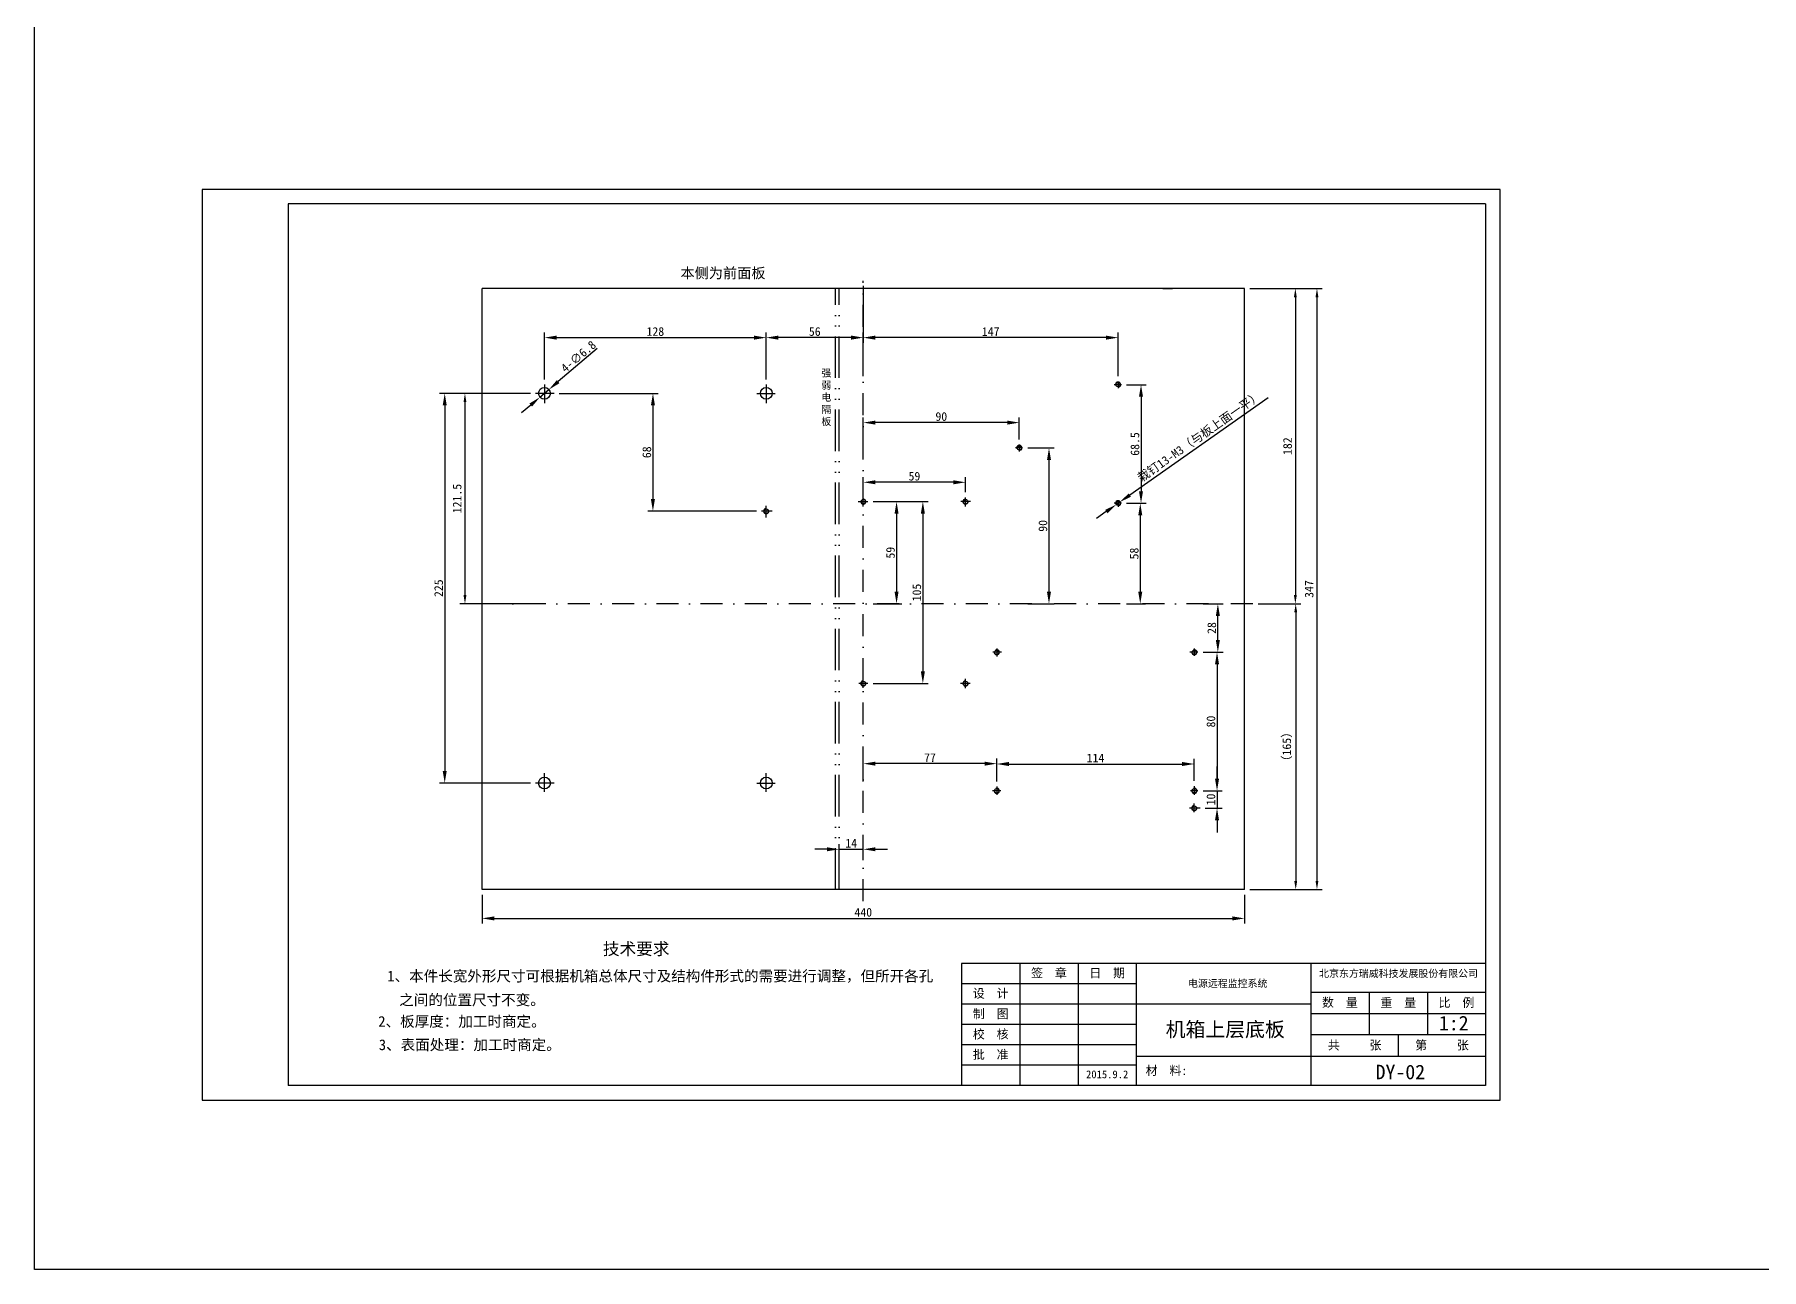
# Model space of a CAD drawing. Header units: millimetres. Extents: x 4100 to 7818, y 1137 to 2652.
# Drawn here: x 5395 to 6391, y 1139 to 1852 of the extents above; entities that cross this region are included whole.
import ezdxf

# ---------------------------------------------------------------- set-up
doc = ezdxf.new("R2010")
doc.units = ezdxf.units.MM
doc.linetypes.add('ACAD_ISO12W100', pattern=[21, 12, -3, 0, -3, 0, -3])
doc.linetypes.add('DASHDOTX2', pattern=[50.8, 25.4, -12.7, 0, -12.7])
doc.layers.get('0').update_dxf_attribs({"lineweight": 50})
doc.layers.get('Defpoints').update_dxf_attribs({"lineweight": 25})
doc.layers.add('1轮廓实线层', color=7, linetype='Continuous')
doc.layers.add('点划线', color=1, linetype='DASHDOTX2', lineweight=30)
doc.layers.add('细实线', color=1, linetype='Continuous', lineweight=30)
doc.styles.get("Standard").update_dxf_attribs({"font": 'SimSun.ttf', "height": 5})
doc.dimstyles.new('ISO-25', dxfattribs={"dimtxt": 8, "dimasz": 20, "dimexe": 5, "dimexo": 0.625, "dimgap": 20, "dimtad": 1, "dimdsep": 46, "dimtxsty": 'Standard', "dimcen": 2.5, "dimclrd": 4, "dimclre": 4, "dimclrt": 4, "dimadec": 0, "dimazin": 0, "dimtfac": 1, "dimtmove": 0, "dimatfit": 3, "dimfxl": 0, "dimarcsym": 0})

# ---------------------------------------------------------------- blocks, each defined once
blk = doc.blocks.new('*D29')
at = {"layer": '1轮廓实线层', "color": 1, "lineweight": 25}
for p, q in [((5680.86, 1644.63), (5628.4, 1644.63)), ((5631.4, 1637.63), (5631.4, 1426.63)), ((5680.86, 1419.63), (5628.4, 1419.63))]:
    blk.add_line(p, q, dxfattribs=at)
at = {"layer": '1轮廓实线层', "color": 1, "lineweight": -3}
for points in [[(5630.23, 1637.63), (5632.57, 1637.63), (5631.4, 1644.63)], [(5630.23, 1426.63), (5632.57, 1426.63), (5631.4, 1419.63)]]:
    blk.add_solid(points, dxfattribs=at)
at = {"layer": 'Defpoints', "color": 0, "lineweight": -3}
for p in [(5683.86, 1644.63), (5631.4, 1419.63), (5683.86, 1419.63)]:
    blk.add_point(p, dxfattribs=at)
at = {"layer": '1轮廓实线层', "color": 1, "lineweight": -3, "insert": (5627.9, 1532.13), "char_height": 5, "attachment_point": 5, "rotation": 90}
blk.add_mtext('225', dxfattribs=at)
blk = doc.blocks.new('_None')
blk = doc.blocks.new('*D30')
at = {"layer": '1轮廓实线层', "color": 1, "lineweight": 25}
for p, q in [((5688.94, 1652.68), (5688.94, 1679.79)), ((5695.94, 1676.79), (5809.94, 1676.79)), ((5816.94, 1652.68), (5816.94, 1679.79))]:
    blk.add_line(p, q, dxfattribs=at)
at = {"layer": '1轮廓实线层', "color": 1, "lineweight": -3}
for points in [[(5695.94, 1677.96), (5695.94, 1675.62), (5688.94, 1676.79)], [(5809.94, 1677.96), (5809.94, 1675.62), (5816.94, 1676.79)]]:
    blk.add_solid(points, dxfattribs=at)
at = {"layer": 'Defpoints', "color": 0, "lineweight": -3}
for p in [(5816.94, 1676.79), (5688.94, 1649.68), (5816.94, 1649.68)]:
    blk.add_point(p, dxfattribs=at)
at = {"layer": '1轮廓实线层', "color": 1, "lineweight": -3, "insert": (5752.94, 1680.29), "char_height": 5, "attachment_point": 5}
blk.add_mtext('128', dxfattribs=at)
blk = doc.blocks.new('*D31')
at = {"layer": '1轮廓实线层', "color": 1, "lineweight": 25}
for p, q in [((5872.94, 1706.63), (5872.94, 1673.79)), ((5816.94, 1652.68), (5816.94, 1679.79)), ((5865.94, 1676.79), (5823.94, 1676.79))]:
    blk.add_line(p, q, dxfattribs=at)
at = {"layer": '1轮廓实线层', "color": 1, "lineweight": -3}
for points in [[(5823.94, 1677.96), (5823.94, 1675.62), (5816.94, 1676.79)], [(5865.94, 1677.96), (5865.94, 1675.62), (5872.94, 1676.79)]]:
    blk.add_solid(points, dxfattribs=at)
at = {"layer": 'Defpoints', "color": 0, "lineweight": -3}
for p in [(5872.94, 1709.63), (5816.94, 1676.79), (5816.94, 1649.68)]:
    blk.add_point(p, dxfattribs=at)
at = {"layer": '1轮廓实线层', "color": 1, "lineweight": -3, "insert": (5844.94, 1680.29), "char_height": 5, "attachment_point": 5}
blk.add_mtext('56', dxfattribs=at)
blk = doc.blocks.new('*D32')
at = {"layer": '1轮廓实线层', "color": 1, "lineweight": 25}
for p, q in [((5697.46, 1644.63), (5754.54, 1644.63)), ((5751.54, 1637.63), (5751.54, 1583.58)), ((5811.27, 1576.58), (5748.54, 1576.58))]:
    blk.add_line(p, q, dxfattribs=at)
at = {"layer": '1轮廓实线层', "color": 1, "lineweight": -3}
for points in [[(5750.38, 1637.63), (5752.71, 1637.63), (5751.54, 1644.63)], [(5750.38, 1583.58), (5752.71, 1583.58), (5751.54, 1576.58)]]:
    blk.add_solid(points, dxfattribs=at)
at = {"layer": 'Defpoints', "color": 0, "lineweight": -3}
for p in [(5694.46, 1644.63), (5751.54, 1576.58), (5814.27, 1576.58)]:
    blk.add_point(p, dxfattribs=at)
at = {"layer": '1轮廓实线层', "color": 1, "lineweight": -3, "insert": (5748.04, 1610.6), "char_height": 5, "attachment_point": 5, "rotation": 90}
blk.add_mtext('68', dxfattribs=at)
blk = doc.blocks.new('*D33')
at = {"layer": '1轮廓实线层', "color": 1, "lineweight": 25}
for p, q in [((5872.94, 1587.53), (5872.94, 1596.27)), ((5931.94, 1587.53), (5931.94, 1596.27)), ((5924.94, 1593.27), (5879.94, 1593.27))]:
    blk.add_line(p, q, dxfattribs=at)
at = {"layer": '1轮廓实线层', "color": 1, "lineweight": -3}
for points in [[(5879.94, 1594.44), (5879.94, 1592.1), (5872.94, 1593.27)], [(5924.94, 1594.44), (5924.94, 1592.1), (5931.94, 1593.27)]]:
    blk.add_solid(points, dxfattribs=at)
at = {"layer": 'Defpoints', "color": 0, "lineweight": -3}
for p in [(5872.94, 1593.27), (5872.94, 1584.53), (5931.94, 1584.53)]:
    blk.add_point(p, dxfattribs=at)
at = {"layer": '1轮廓实线层', "color": 1, "lineweight": -3, "insert": (5902.44, 1596.77), "char_height": 5, "attachment_point": 5}
blk.add_mtext('59', dxfattribs=at)
blk = doc.blocks.new('*D34')
at = {"layer": '1轮廓实线层', "color": 1, "lineweight": 25}
for p, q in [((5878.65, 1582.13), (5895.13, 1582.13)), ((5892.13, 1575.13), (5892.13, 1530.12)), ((5878.65, 1523.12), (5895.13, 1523.12))]:
    blk.add_line(p, q, dxfattribs=at)
at = {"layer": '1轮廓实线层', "color": 1, "lineweight": -3}
for points in [[(5890.97, 1575.13), (5893.3, 1575.13), (5892.13, 1582.13)], [(5890.97, 1530.12), (5893.3, 1530.12), (5892.13, 1523.12)]]:
    blk.add_solid(points, dxfattribs=at)
at = {"layer": 'Defpoints', "color": 0, "lineweight": -3}
for p in [(5875.65, 1582.13), (5875.65, 1523.12), (5892.13, 1523.12)]:
    blk.add_point(p, dxfattribs=at)
at = {"layer": '1轮廓实线层', "color": 1, "lineweight": -3, "insert": (5888.63, 1552.63), "char_height": 5, "attachment_point": 5, "rotation": 90}
blk.add_mtext('59', dxfattribs=at)
blk = doc.blocks.new('*D35')
at = {"layer": '1轮廓实线层', "color": 1, "lineweight": 25}
for p, q in [((5878.65, 1582.13), (5910.32, 1582.13)), ((5907.32, 1575.13), (5907.32, 1484.13)), ((5878.65, 1477.13), (5910.32, 1477.13))]:
    blk.add_line(p, q, dxfattribs=at)
at = {"layer": '1轮廓实线层', "color": 1, "lineweight": -3}
for points in [[(5906.15, 1575.13), (5908.48, 1575.13), (5907.32, 1582.13)], [(5906.15, 1484.13), (5908.48, 1484.13), (5907.32, 1477.13)]]:
    blk.add_solid(points, dxfattribs=at)
at = {"layer": 'Defpoints', "color": 0, "lineweight": -3}
for p in [(5875.65, 1582.13), (5875.65, 1477.13), (5907.32, 1477.13)]:
    blk.add_point(p, dxfattribs=at)
at = {"layer": '1轮廓实线层', "color": 1, "lineweight": -3, "insert": (5903.82, 1529.63), "char_height": 5, "attachment_point": 5, "rotation": 90}
blk.add_mtext('105', dxfattribs=at)
blk = doc.blocks.new('*D36')
at = {"layer": '1轮廓实线层', "color": 1, "lineweight": 25}
for p, q in [((6024.85, 1649.63), (6036.21, 1649.63)), ((6033.21, 1642.63), (6033.21, 1588.13)), ((6024.85, 1581.13), (6036.21, 1581.13))]:
    blk.add_line(p, q, dxfattribs=at)
at = {"layer": '1轮廓实线层', "color": 1, "lineweight": -3}
for points in [[(6032.04, 1642.63), (6034.37, 1642.63), (6033.21, 1649.63)], [(6032.04, 1588.13), (6034.37, 1588.13), (6033.21, 1581.13)]]:
    blk.add_solid(points, dxfattribs=at)
at = {"layer": 'Defpoints', "color": 0, "lineweight": -3}
for p in [(6021.85, 1649.63), (6021.85, 1581.13), (6033.21, 1581.13)]:
    blk.add_point(p, dxfattribs=at)
at = {"layer": '1轮廓实线层', "color": 1, "lineweight": -3, "insert": (6029.71, 1615.38), "char_height": 5, "attachment_point": 5, "rotation": 90}
blk.add_mtext('68.5', dxfattribs=at)
blk = doc.blocks.new('*D37')
at = {"layer": '1轮廓实线层', "color": 1, "lineweight": 25}
for p, q in [((5872.94, 1654.55), (5872.94, 1679.79)), ((6012.94, 1676.79), (5879.94, 1676.79)), ((6019.94, 1654.55), (6019.94, 1679.79))]:
    blk.add_line(p, q, dxfattribs=at)
at = {"layer": '1轮廓实线层', "color": 1, "lineweight": -3}
for points in [[(5879.94, 1677.96), (5879.94, 1675.62), (5872.94, 1676.79)], [(6012.94, 1677.96), (6012.94, 1675.62), (6019.94, 1676.79)]]:
    blk.add_solid(points, dxfattribs=at)
at = {"layer": 'Defpoints', "color": 0, "lineweight": -3}
for p in [(5872.94, 1676.79), (5872.94, 1651.55), (6019.94, 1651.55)]:
    blk.add_point(p, dxfattribs=at)
at = {"layer": '1轮廓实线层', "color": 1, "lineweight": -3, "insert": (5946.44, 1680.29), "char_height": 5, "attachment_point": 5}
blk.add_mtext('147', dxfattribs=at)
blk = doc.blocks.new('*D38')
at = {"layer": '1轮廓实线层', "color": 1, "lineweight": 25}
for p, q in [((5872.94, 1420.6), (5872.94, 1433.82)), ((5942.94, 1430.82), (5879.94, 1430.82)), ((5949.94, 1420.6), (5949.94, 1433.82))]:
    blk.add_line(p, q, dxfattribs=at)
at = {"layer": '1轮廓实线层', "color": 1, "lineweight": -3}
for points in [[(5879.94, 1431.99), (5879.94, 1429.65), (5872.94, 1430.82)], [(5942.94, 1431.99), (5942.94, 1429.65), (5949.94, 1430.82)]]:
    blk.add_solid(points, dxfattribs=at)
at = {"layer": 'Defpoints', "color": 0, "lineweight": -3}
for p in [(5872.94, 1430.82), (5872.94, 1417.6), (5949.94, 1417.6)]:
    blk.add_point(p, dxfattribs=at)
at = {"layer": '1轮廓实线层', "color": 1, "lineweight": -3, "insert": (5911.44, 1434.32), "char_height": 5, "attachment_point": 5}
blk.add_mtext('77', dxfattribs=at)
blk = doc.blocks.new('*D39')
at = {"layer": '1轮廓实线层', "color": 1, "lineweight": 25}
for p, q in [((5949.94, 1420.6), (5949.94, 1433.62)), ((5956.94, 1430.62), (6056.94, 1430.62)), ((6063.94, 1420.82), (6063.94, 1433.62))]:
    blk.add_line(p, q, dxfattribs=at)
at = {"layer": '1轮廓实线层', "color": 1, "lineweight": -3}
for points in [[(5956.94, 1431.79), (5956.94, 1429.46), (5949.94, 1430.62)], [(6056.94, 1431.79), (6056.94, 1429.46), (6063.94, 1430.62)]]:
    blk.add_solid(points, dxfattribs=at)
at = {"layer": 'Defpoints', "color": 0, "lineweight": -3}
for p in [(6063.94, 1430.62), (5949.94, 1417.6), (6063.94, 1417.82)]:
    blk.add_point(p, dxfattribs=at)
at = {"layer": '1轮廓实线层', "color": 1, "lineweight": -3, "insert": (6006.94, 1434.12), "char_height": 5, "attachment_point": 5}
blk.add_mtext('114', dxfattribs=at)
blk = doc.blocks.new('*D40')
at = {"layer": '1轮廓实线层', "color": 1, "lineweight": 25}
for p, q in [((6069.07, 1523.12), (6080.54, 1523.12)), ((6077.54, 1502.13), (6077.54, 1516.12)), ((6069.07, 1495.13), (6080.54, 1495.13))]:
    blk.add_line(p, q, dxfattribs=at)
at = {"layer": '1轮廓实线层', "color": 1, "lineweight": -3}
for points in [[(6076.38, 1516.12), (6078.71, 1516.12), (6077.54, 1523.12)], [(6076.38, 1502.13), (6078.71, 1502.13), (6077.54, 1495.13)]]:
    blk.add_solid(points, dxfattribs=at)
at = {"layer": 'Defpoints', "color": 0, "lineweight": -3}
for p in [(6066.07, 1523.12), (6077.54, 1523.12), (6066.07, 1495.13)]:
    blk.add_point(p, dxfattribs=at)
at = {"layer": '1轮廓实线层', "color": 1, "lineweight": -3, "insert": (6074.04, 1509.13), "char_height": 5, "attachment_point": 5, "rotation": 90}
blk.add_mtext('28', dxfattribs=at)
blk = doc.blocks.new('*D41')
at = {"layer": '1轮廓实线层', "color": 1, "lineweight": 25}
for p, q in [((6069.07, 1495.13), (6080.06, 1495.13)), ((6077.06, 1488.13), (6077.06, 1422.13)), ((6069.07, 1415.13), (6080.06, 1415.13))]:
    blk.add_line(p, q, dxfattribs=at)
at = {"layer": '1轮廓实线层', "color": 1, "lineweight": -3}
for points in [[(6075.9, 1488.13), (6078.23, 1488.13), (6077.06, 1495.13)], [(6075.9, 1422.13), (6078.23, 1422.13), (6077.06, 1415.13)]]:
    blk.add_solid(points, dxfattribs=at)
at = {"layer": 'Defpoints', "color": 0, "lineweight": -3}
for p in [(6066.07, 1495.13), (6066.07, 1415.13), (6077.06, 1415.13)]:
    blk.add_point(p, dxfattribs=at)
at = {"layer": '1轮廓实线层', "color": 1, "lineweight": -3, "insert": (6073.56, 1455.13), "char_height": 5, "attachment_point": 5, "rotation": 90}
blk.add_mtext('80', dxfattribs=at)
blk = doc.blocks.new('*D42')
at = {"layer": '1轮廓实线层', "color": 1, "lineweight": 25}
for p, q in [((6077.06, 1422.13), (6077.06, 1429.13)), ((6069.07, 1415.13), (6080.06, 1415.13)), ((6077.06, 1415.13), (6077.06, 1405.13)), ((6070.28, 1405.13), (6080.06, 1405.13)), ((6077.06, 1398.13), (6077.06, 1391.13))]:
    blk.add_line(p, q, dxfattribs=at)
at = {"layer": '1轮廓实线层', "color": 1, "lineweight": -3}
for points in [[(6075.9, 1422.13), (6078.23, 1422.13), (6077.06, 1415.13)], [(6075.9, 1398.13), (6078.23, 1398.13), (6077.06, 1405.13)]]:
    blk.add_solid(points, dxfattribs=at)
at = {"layer": 'Defpoints', "color": 0, "lineweight": -3}
for p in [(6066.07, 1415.13), (6067.28, 1405.13), (6077.06, 1405.13)]:
    blk.add_point(p, dxfattribs=at)
at = {"layer": '1轮廓实线层', "color": 1, "lineweight": -3, "insert": (6073.56, 1410.13), "char_height": 5, "attachment_point": 5, "rotation": 90}
blk.add_mtext('10', dxfattribs=at)
blk = doc.blocks.new('*D43')
at = {"layer": '1轮廓实线层', "color": 1, "lineweight": 25}
for p, q in [((5719.44, 1670.61), (5696.86, 1651.37)), ((5686.35, 1642.42), (5691.53, 1646.83)), ((5681.03, 1637.88), (5675.7, 1633.34))]:
    blk.add_line(p, q, dxfattribs=at)
at = {"layer": '1轮廓实线层', "color": 1, "lineweight": -3}
for points in [[(5696.1, 1652.26), (5697.62, 1650.48), (5691.53, 1646.83)], [(5680.27, 1638.77), (5681.78, 1636.99), (5686.35, 1642.42)]]:
    blk.add_solid(points, dxfattribs=at)
at = {"layer": 'Defpoints', "color": 0, "lineweight": -3}
for p in [(5691.53, 1646.83), (5686.35, 1642.42)]:
    blk.add_point(p, dxfattribs=at)
at = {"layer": '1轮廓实线层', "color": 1, "lineweight": -3, "insert": (5708.54, 1665.92), "char_height": 5, "attachment_point": 5, "rotation": 40.4311}
blk.add_mtext('4-∅6.8', dxfattribs=at)
blk = doc.blocks.new('*D44')
at = {"layer": '1轮廓实线层', "color": 1, "lineweight": 25}
for p, q in [((6106.59, 1641.95), (6026.72, 1585.88)), ((6013.16, 1576.37), (6007.43, 1572.35)), ((6018.89, 1580.39), (6020.99, 1581.86))]:
    blk.add_line(p, q, dxfattribs=at)
at = {"layer": '1轮廓实线层', "color": 1, "lineweight": -3}
for points in [[(6026.05, 1586.84), (6027.39, 1584.93), (6020.99, 1581.86)], [(6012.49, 1577.32), (6013.83, 1575.41), (6018.89, 1580.39)]]:
    blk.add_solid(points, dxfattribs=at)
at = {"layer": 'Defpoints', "color": 0, "lineweight": -3}
for p in [(6018.89, 1580.39), (6020.99, 1581.86)]:
    blk.add_point(p, dxfattribs=at)
at = {"layer": '1轮廓实线层', "color": 1, "lineweight": -3, "insert": (6067.05, 1619.45), "char_height": 5, "attachment_point": 5, "rotation": 35.06731}
blk.add_mtext('栽钉13-M3（与板上面一平）', dxfattribs=at)
blk = doc.blocks.new('*D45')
at = {"layer": '1轮廓实线层', "color": 1, "lineweight": 25}
for p, q in [((6024.85, 1581.13), (6035.77, 1581.13)), ((6032.77, 1574.13), (6032.77, 1530.12)), ((6024.85, 1523.12), (6035.77, 1523.12))]:
    blk.add_line(p, q, dxfattribs=at)
at = {"layer": '1轮廓实线层', "color": 1, "lineweight": -3}
for points in [[(6031.6, 1574.13), (6033.93, 1574.13), (6032.77, 1581.13)], [(6031.6, 1530.12), (6033.93, 1530.12), (6032.77, 1523.12)]]:
    blk.add_solid(points, dxfattribs=at)
at = {"layer": 'Defpoints', "color": 0, "lineweight": -3}
for p in [(6021.85, 1581.13), (6021.85, 1523.12), (6032.77, 1523.12)]:
    blk.add_point(p, dxfattribs=at)
at = {"layer": '1轮廓实线层', "color": 1, "lineweight": -3, "insert": (6029.27, 1552.13), "char_height": 5, "attachment_point": 5, "rotation": 90}
blk.add_mtext('58', dxfattribs=at)
blk = doc.blocks.new('*D46')
at = {"layer": '1轮廓实线层', "color": 1, "lineweight": 25}
for p, q in [((5967.89, 1613.08), (5983.1, 1613.08)), ((5980.1, 1606.08), (5980.1, 1530.12)), ((5967.89, 1523.12), (5983.1, 1523.12))]:
    blk.add_line(p, q, dxfattribs=at)
at = {"layer": '1轮廓实线层', "color": 1, "lineweight": -3}
for points in [[(5978.93, 1606.08), (5981.27, 1606.08), (5980.1, 1613.08)], [(5978.93, 1530.12), (5981.27, 1530.12), (5980.1, 1523.12)]]:
    blk.add_solid(points, dxfattribs=at)
at = {"layer": 'Defpoints', "color": 0, "lineweight": -3}
for p in [(5964.89, 1613.08), (5964.89, 1523.12), (5980.1, 1523.12)]:
    blk.add_point(p, dxfattribs=at)
at = {"layer": '1轮廓实线层', "color": 1, "lineweight": -3, "insert": (5976.6, 1568.1), "char_height": 5, "attachment_point": 5, "rotation": 90}
blk.add_mtext('90', dxfattribs=at)
blk = doc.blocks.new('*D47')
at = {"layer": '1轮廓实线层', "color": 1, "lineweight": 25}
for p, q in [((5872.94, 1618), (5872.94, 1630.72)), ((5955.98, 1627.72), (5879.94, 1627.72)), ((5962.98, 1618), (5962.98, 1630.72))]:
    blk.add_line(p, q, dxfattribs=at)
at = {"layer": '1轮廓实线层', "color": 1, "lineweight": -3}
for points in [[(5879.94, 1628.89), (5879.94, 1626.56), (5872.94, 1627.72)], [(5955.98, 1628.89), (5955.98, 1626.56), (5962.98, 1627.72)]]:
    blk.add_solid(points, dxfattribs=at)
at = {"layer": 'Defpoints', "color": 0, "lineweight": -3}
for p in [(5872.94, 1627.72), (5872.94, 1615), (5962.98, 1615)]:
    blk.add_point(p, dxfattribs=at)
at = {"layer": '1轮廓实线层', "color": 1, "lineweight": -3, "insert": (5917.96, 1631.22), "char_height": 5, "attachment_point": 5}
blk.add_mtext('90', dxfattribs=at)
blk = doc.blocks.new('*D48')
at = {"layer": '1轮廓实线层', "color": 1, "lineweight": 25}
for p, q in [((5652.94, 1355.13), (5652.94, 1338.48)), ((6092.94, 1355.13), (6092.94, 1338.48)), ((5659.94, 1341.48), (6085.94, 1341.48))]:
    blk.add_line(p, q, dxfattribs=at)
at = {"layer": '1轮廓实线层', "color": 1, "lineweight": -3}
for points in [[(5659.94, 1342.64), (5659.94, 1340.31), (5652.94, 1341.48)], [(6085.94, 1342.64), (6085.94, 1340.31), (6092.94, 1341.48)]]:
    blk.add_solid(points, dxfattribs=at)
at = {"layer": 'Defpoints', "color": 0, "lineweight": -3}
for p in [(5652.94, 1358.13), (6092.94, 1358.13), (6092.94, 1341.48)]:
    blk.add_point(p, dxfattribs=at)
at = {"layer": '1轮廓实线层', "color": 1, "lineweight": -3, "insert": (5872.94, 1344.98), "char_height": 5, "attachment_point": 5}
blk.add_mtext('440', dxfattribs=at)
blk = doc.blocks.new('*D49')
at = {"layer": '1轮廓实线层', "color": 1, "lineweight": 25}
for p, q in [((5851.94, 1381.39), (5844.94, 1381.39)), ((5858.94, 1375.15), (5858.94, 1384.39)), ((5858.94, 1381.39), (5872.94, 1381.39)), ((5872.94, 1375.15), (5872.94, 1384.39)), ((5879.94, 1381.39), (5886.94, 1381.39))]:
    blk.add_line(p, q, dxfattribs=at)
at = {"layer": '1轮廓实线层', "color": 1, "lineweight": -3}
for points in [[(5851.94, 1382.56), (5851.94, 1380.23), (5858.94, 1381.39)], [(5879.94, 1382.56), (5879.94, 1380.23), (5872.94, 1381.39)]]:
    blk.add_solid(points, dxfattribs=at)
at = {"layer": 'Defpoints', "color": 0, "lineweight": -3}
for p in [(5872.94, 1381.39), (5858.94, 1372.15), (5872.94, 1372.15)]:
    blk.add_point(p, dxfattribs=at)
at = {"layer": '1轮廓实线层', "color": 1, "lineweight": -3, "insert": (5865.94, 1384.89), "char_height": 5, "attachment_point": 5}
blk.add_mtext('14', dxfattribs=at)
blk = doc.blocks.new('*D111')
at = {"layer": '1轮廓实线层', "color": 1, "lineweight": 25}
for p, q in [((5677.86, 1644.63), (5640.08, 1644.63)), ((5643.08, 1639.63), (5643.08, 1528.12)), ((5677.86, 1523.12), (5640.08, 1523.12))]:
    blk.add_line(p, q, dxfattribs=at)
at = {"layer": '1轮廓实线层', "color": 1, "lineweight": -3}
for points in [[(5642.25, 1639.63), (5643.91, 1639.63), (5643.08, 1644.63)], [(5642.25, 1528.12), (5643.91, 1528.12), (5643.08, 1523.12)]]:
    blk.add_solid(points, dxfattribs=at)
at = {"layer": 'Defpoints', "color": 0, "lineweight": -3}
for p in [(5680.86, 1644.63), (5643.08, 1523.12), (5680.86, 1523.12)]:
    blk.add_point(p, dxfattribs=at)
at = {"layer": '1轮廓实线层', "color": 1, "lineweight": -3, "insert": (5638.58, 1583.88), "char_height": 5, "attachment_point": 5, "rotation": 90}
blk.add_mtext('121.5', dxfattribs=at)
blk = doc.blocks.new('*D143')
at = {"layer": '1轮廓实线层', "color": 1, "lineweight": 25}
for p, q in [((6095.94, 1705.13), (6137.74, 1705.13)), ((6134.74, 1700.13), (6134.74, 1363.13)), ((6095.94, 1358.13), (6137.74, 1358.13))]:
    blk.add_line(p, q, dxfattribs=at)
at = {"layer": '1轮廓实线层', "color": 1, "lineweight": -3}
for points in [[(6133.91, 1700.13), (6135.58, 1700.13), (6134.74, 1705.13)], [(6133.91, 1363.13), (6135.58, 1363.13), (6134.74, 1358.13)]]:
    blk.add_solid(points, dxfattribs=at)
at = {"layer": 'Defpoints', "color": 0, "lineweight": -3}
for p in [(6092.94, 1705.13), (6092.94, 1358.13), (6134.74, 1358.13)]:
    blk.add_point(p, dxfattribs=at)
at = {"layer": '1轮廓实线层', "color": 1, "lineweight": -3, "insert": (6130.24, 1531.63), "char_height": 5, "attachment_point": 5, "rotation": 90}
blk.add_mtext('347', dxfattribs=at)
blk = doc.blocks.new('*D176')
at = {"layer": '1轮廓实线层', "color": 1, "lineweight": 25}
for p, q in [((5867.72, 2304.69), (5867.72, 2316.55)), ((5877.92, 2299.69), (5864.72, 2299.69)), ((5877.34, 2293.69), (5864.72, 2293.69)), ((5867.72, 2293.69), (5867.72, 2299.69)), ((5867.72, 2288.69), (5867.72, 2283.69))]:
    blk.add_line(p, q, dxfattribs=at)
at = {"layer": '1轮廓实线层', "color": 1, "lineweight": -3}
for points in [[(5866.88, 2304.69), (5868.55, 2304.69), (5867.72, 2299.69)], [(5866.88, 2288.69), (5868.55, 2288.69), (5867.72, 2293.69)]]:
    blk.add_solid(points, dxfattribs=at)
at = {"layer": 'Defpoints', "color": 0, "lineweight": -3}
for p in [(5867.72, 2299.69), (5880.34, 2293.69), (5880.92, 2299.69), (6562.58, 1626.07), (6562.58, 1480.07), (6595.68, 1480.07)]:
    blk.add_point(p, dxfattribs=at)
at = {"layer": '细实线', "color": 1, "lineweight": 25}
for p, q in [((6565.58, 1626.07), (6598.68, 1626.07)), ((6595.68, 1621.07), (6595.68, 1485.07)), ((6565.58, 1480.07), (6598.68, 1480.07))]:
    blk.add_line(p, q, dxfattribs=at)
at = {"layer": '细实线', "color": 1, "lineweight": -3}
for points in [[(6594.84, 1621.07), (6596.51, 1621.07), (6595.68, 1626.07)], [(6594.84, 1485.07), (6596.51, 1485.07), (6595.68, 1480.07)]]:
    blk.add_solid(points, dxfattribs=at)
at = {"layer": '1轮廓实线层', "color": 1, "lineweight": -3, "insert": (5863.22, 2313.12), "char_height": 5, "attachment_point": 5, "rotation": 90}
blk.add_mtext('6', dxfattribs=at)
at = {"layer": '细实线', "color": 1, "lineweight": -3, "insert": (6591.18, 1553.07), "char_height": 5, "attachment_point": 5, "rotation": 90}
blk.add_mtext('146', dxfattribs=at)
blk = doc.blocks.new('*D178')
at = {"layer": '1轮廓实线层', "color": 1, "lineweight": 25}
for p, q in [((5883.92, 2306.14), (5883.92, 2318.91)), ((5888.92, 2315.91), (5903.92, 2315.91)), ((5908.92, 2306.14), (5908.92, 2318.91))]:
    blk.add_line(p, q, dxfattribs=at)
at = {"layer": '1轮廓实线层', "color": 1, "lineweight": -3}
for points in [[(5888.92, 2316.75), (5888.92, 2315.08), (5883.92, 2315.91)], [(5903.92, 2316.75), (5903.92, 2315.08), (5908.92, 2315.91)]]:
    blk.add_solid(points, dxfattribs=at)
at = {"layer": 'Defpoints', "color": 0, "lineweight": -3}
for p in [(5908.92, 2315.91), (5883.92, 2303.14), (5908.92, 2303.14), (6563.99, 1595.07), (6563.99, 1511.07), (6573.23, 1511.07)]:
    blk.add_point(p, dxfattribs=at)
at = {"layer": '细实线', "color": 1, "lineweight": 25}
for p, q in [((6566.99, 1595.07), (6576.23, 1595.07)), ((6573.23, 1590.07), (6573.23, 1516.07)), ((6566.99, 1511.07), (6576.23, 1511.07))]:
    blk.add_line(p, q, dxfattribs=at)
at = {"layer": '细实线', "color": 1, "lineweight": -3}
for points in [[(6572.39, 1590.07), (6574.06, 1590.07), (6573.23, 1595.07)], [(6572.39, 1516.07), (6574.06, 1516.07), (6573.23, 1511.07)]]:
    blk.add_solid(points, dxfattribs=at)
at = {"layer": '1轮廓实线层', "color": 1, "lineweight": -3, "insert": (5896.42, 2320.41), "char_height": 5, "attachment_point": 5}
blk.add_mtext('25', dxfattribs=at)
at = {"layer": '细实线', "color": 1, "lineweight": -3, "insert": (6568.73, 1553.07), "char_height": 5, "attachment_point": 5, "rotation": 90}
blk.add_mtext('84', dxfattribs=at)
blk = doc.blocks.new('*D199')
at = {"layer": '1轮廓实线层', "color": 1, "lineweight": 25}
for p, q in [((6095.94, 1705.13), (6125.26, 1705.13)), ((6122.26, 1700.13), (6122.26, 1528.12)), ((6100.73, 1523.12), (6125.26, 1523.12))]:
    blk.add_line(p, q, dxfattribs=at)
at = {"layer": '1轮廓实线层', "color": 1, "lineweight": -3}
for points in [[(6121.42, 1700.13), (6123.09, 1700.13), (6122.26, 1705.13)], [(6121.42, 1528.12), (6123.09, 1528.12), (6122.26, 1523.12)]]:
    blk.add_solid(points, dxfattribs=at)
at = {"layer": 'Defpoints', "color": 0, "lineweight": -3}
for p in [(6092.94, 1705.13), (6097.73, 1523.12), (6122.26, 1523.12)]:
    blk.add_point(p, dxfattribs=at)
at = {"layer": '1轮廓实线层', "color": 1, "lineweight": -3, "insert": (6117.76, 1614.13), "char_height": 5, "attachment_point": 5, "rotation": 90}
blk.add_mtext('182', dxfattribs=at)
blk = doc.blocks.new('*D200')
at = {"layer": '1轮廓实线层', "color": 1, "lineweight": 25}
for p, q in [((6100.73, 1523.12), (6125.47, 1523.12)), ((6122.47, 1518.12), (6122.47, 1363.13)), ((6095.94, 1358.13), (6125.47, 1358.13))]:
    blk.add_line(p, q, dxfattribs=at)
at = {"layer": '1轮廓实线层', "color": 1, "lineweight": -3}
for points in [[(6121.64, 1518.12), (6123.31, 1518.12), (6122.47, 1523.12)], [(6121.64, 1363.13), (6123.31, 1363.13), (6122.47, 1358.13)]]:
    blk.add_solid(points, dxfattribs=at)
at = {"layer": 'Defpoints', "color": 0, "lineweight": -3}
for p in [(6097.73, 1523.12), (6092.94, 1358.13), (6122.47, 1358.13)]:
    blk.add_point(p, dxfattribs=at)
at = {"layer": '1轮廓实线层', "color": 1, "lineweight": -3, "insert": (6117.62, 1440.63), "char_height": 5, "attachment_point": 5, "rotation": 90}
blk.add_mtext('（165）', dxfattribs=at)

msp = doc.modelspace()

# ---------------------------------------------------------------- linework, layer by layer
at = {"lineweight": -3, "ltscale": 2}
for p, q in [((6232.066, 1754), (5540.959, 1754)), ((5540.959, 1754), (5540.959, 1244.936)), ((6232.066, 1754), (6232.066, 1244.936)), ((5652.942, 1358.126), (5652.942, 1705.126)), ((6092.942, 1705.126), (5652.942, 1705.126)), ((5652.942, 1358.126), (5652.942, 1705.126)), ((6092.942, 1358.126), (6092.942, 1705.126)), ((6092.942, 1358.126), (5652.942, 1358.126)), ((5929.666, 1315.496), (5929.666, 1244.936)), ((6232.066, 1315.496), (5929.666, 1315.496)), ((6030.466, 1315.496), (6030.466, 1244.936)), ((6131.266, 1315.496), (6131.266, 1244.936)), ((6232.066, 1244.936), (5540.959, 1244.936))]:
    msp.add_line(p, q, dxfattribs=at)
at = {"color": 6, "linetype": 'ACAD_ISO12W100', "lineweight": -3, "ltscale": 2}
for p, q in [((5856.942, 1358.126), (5856.942, 1705.126)), ((5858.942, 1358.126), (5858.942, 1705.126))]:
    msp.add_line(p, q, dxfattribs=at)
at = {"lineweight": -3, "ltscale": 2}
for centre in [(5816.942, 1576.58), (5872.942, 1582.126), (5931.942, 1582.126), (5949.942, 1495.126), (6063.942, 1495.126), (5872.942, 1477.126), (5931.942, 1477.126), (5949.942, 1415.126), (6063.942, 1415.126), (6063.942, 1405.126)]:
    msp.add_circle(centre, 1.283, dxfattribs=at)
at = {"color": 3, "lineweight": -3, "ltscale": 2}
for centre, start, end in [((5816.942, 1576.58), 104.17319, 18.971708), ((5872.942, 1582.126), 161.028292, 75.82681), ((5931.942, 1582.126), 104.17319, 18.971708), ((5949.942, 1495.126), 194.17319, 108.971708), ((6063.942, 1495.126), 194.17319, 108.971708), ((5872.942, 1477.126), 104.17319, 18.971708), ((5931.942, 1477.126), 104.17319, 18.971708), ((5949.942, 1415.126), 194.17319, 108.971708), ((6063.942, 1415.126), 194.17319, 108.971708), ((6063.942, 1405.126), 104.17319, 18.971708)]:
    msp.add_arc(centre, 1.5, start, end, dxfattribs=at)
at = {"layer": '1轮廓实线层', "lineweight": -3}
for p, q in [((5879.011, 1705.126), (5871.997, 1705.126)), ((6045.837, 1705.126), (6051.437, 1705.126))]:
    msp.add_line(p, q, dxfattribs=at)
msp.add_lwpolyline([(5394.694, 2564.806), (7818.287, 2564.806), (7818.287, 1138.783), (5394.694, 1138.783)], close=True, dxfattribs=at)
at = {"layer": '点划线', "lineweight": -3, "ltscale": 0.5}
for p, q in [((5872.942, 1351.466), (5872.942, 1709.631)), ((5872.942, 1351.466), (5872.942, 1709.631)), ((5694.46, 1644.626), (5683.855, 1644.626)), ((5688.942, 1649.676), (5688.942, 1638.881)), ((5811.424, 1644.626), (5822.029, 1644.626)), ((5816.942, 1649.676), (5816.942, 1638.881)), ((6021.848, 1649.626), (6017.754, 1649.626)), ((6019.942, 1651.546), (6019.942, 1647.529)), ((5962.983, 1614.996), (5962.983, 1610.979)), ((5964.889, 1613.076), (5960.795, 1613.076)), ((5872.942, 1579.346), (5872.942, 1584.525)), ((5931.942, 1579.346), (5931.942, 1584.525)), ((5820.282, 1576.58), (5814.27, 1576.58)), ((5816.942, 1572.855), (5816.942, 1579.668)), ((5870.017, 1582.126), (5875.654, 1582.126)), ((5934.867, 1582.126), (5929.23, 1582.126)), ((6021.848, 1581.126), (6017.754, 1581.126)), ((6019.942, 1583.046), (6019.942, 1579.029)), ((6097.727, 1523.124), (5648.921, 1523.124)), ((5952.767, 1495.126), (5947.703, 1495.126)), ((5949.942, 1497.373), (5949.942, 1492.687)), ((6066.065, 1495.126), (6061.432, 1495.126)), ((6063.942, 1497.373), (6063.942, 1492.985)), ((5875.652, 1477.126), (5870.46, 1477.126)), ((5872.942, 1474.67), (5872.942, 1479.634)), ((5934.676, 1477.126), (5929.086, 1477.126)), ((5931.942, 1474.483), (5931.942, 1479.801)), ((5688.942, 1414.576), (5688.942, 1425.371)), ((5816.942, 1414.576), (5816.942, 1425.371)), ((5694.46, 1419.626), (5683.855, 1419.626)), ((5811.424, 1419.626), (5822.029, 1419.626)), ((5952.239, 1415.126), (5947.573, 1415.126)), ((5949.942, 1417.597), (5949.942, 1412.871)), ((6066.065, 1415.126), (6061.747, 1415.126)), ((6063.942, 1417.818), (6063.942, 1412.871)), ((6063.942, 1402.724), (6063.942, 1407.81)), ((6067.282, 1405.126), (6061.27, 1405.126))]:
    msp.add_line(p, q, dxfattribs=at)
at = {"layer": '细实线', "color": 1, "lineweight": -3, "ltscale": 2}
for p, q in [((5963.266, 1315.496), (5963.266, 1244.936)), ((5996.866, 1315.496), (5996.866, 1244.936)), ((6030.466, 1303.736), (5929.666, 1303.736)), ((6232.066, 1298.696), (6131.266, 1298.696)), ((6164.866, 1298.696), (6164.866, 1274.168)), ((6198.466, 1298.696), (6198.466, 1274.168)), ((6030.466, 1291.976), (5929.666, 1291.976)), ((6131.266, 1291.99), (6030.466, 1291.99)), ((6232.066, 1286.432), (6131.266, 1286.432)), ((6030.466, 1280.216), (5929.666, 1280.216)), ((6030.466, 1268.456), (5929.666, 1268.456)), ((6232.066, 1274.168), (6131.266, 1274.168)), ((6181.666, 1274.168), (6181.666, 1261.736)), ((6030.466, 1256.696), (5929.666, 1256.696)), ((6030.466, 1256.696), (5929.666, 1256.696)), ((6030.466, 1256.696), (5929.666, 1256.696)), ((6232.066, 1261.736), (6030.466, 1261.736))]:
    msp.add_line(p, q, dxfattribs=at)
msp.add_lwpolyline([(5491.38, 1236.536), (6240.466, 1236.536), (6240.466, 1762.4), (5491.38, 1762.4)], close=True, dxfattribs=at)
at = {"layer": '细实线', "color": 0, "lineweight": -3}
for centre in [(5688.942, 1644.626), (5816.942, 1644.626), (5688.942, 1419.626), (5816.942, 1419.626)]:
    msp.add_circle(centre, 3.4, dxfattribs=at)
at = {"layer": '细实线', "color": 0, "linetype": 'ByBlock', "lineweight": -3}
for centre in [(6019.942, 1649.626), (5962.983, 1613.076), (5962.983, 1613.076), (6019.942, 1581.126)]:
    msp.add_circle(centre, 1.232, dxfattribs=at)
at = {"layer": '细实线', "color": 3, "lineweight": -3}
for centre in [(6019.942, 1649.626), (5962.983, 1613.076), (6019.942, 1581.126)]:
    msp.add_arc(centre, 1.5, 292.839794, 198.642713, dxfattribs=at)

# ---------------------------------------------------------------- texts
at = {"lineweight": -3, "ltscale": 2, "char_height": 5.04}
for s, insert, width, attachment_point in [('签  章', (5980.066, 1309.616), 33.6, 5), ('日  期', (6013.666, 1309.616), 33.6, 5), ('设  计', (5946.466, 1297.856), 33.6, 5), ('数  量', (6147.948, 1292.623), 32.12546, 5), ('重  量', (6181.666, 1292.564), 33.6, 5), ('比  例', (6215.266, 1292.564), 33.6, 5), ('制  图', (5946.466, 1286.096), 33.6, 5), ('校  核', (5946.466, 1274.336), 33.6, 5), ('批  准', (5946.466, 1262.576), 33.6, 5), ('共     张', (6156.466, 1267.952), 50.4, 5), ('第     张', (6206.866, 1267.952), 50.4, 5), ('材  料:', (6035.885, 1253.336), 100.8, 4), ('{\\H0.8889x;2015.9.2}', (6013.666, 1251.409), 47.64418, 5)]:
    msp.add_mtext(s, dxfattribs=dict(at, insert=insert, width=width, attachment_point=attachment_point))
at = {"layer": '细实线', "lineweight": -3}
for s, p in [('1:2', (6205.115, 1276.841)), ('DY-02', (6168.58, 1248.604))]:
    msp.add_text(s, height=8.4, dxfattribs=at).set_placement(p)
at = {"layer": '细实线', "color": 0, "lineweight": -3, "char_height": 11.2, "width": 192, "attachment_point": 5}
for s, insert in [('{\\H0.5357x;本侧为前面板}', (5791.975, 1713.744)), ('{\\H0.375x;强\\P弱\\P电\\P隔\\P板}', (5851.595, 1642.091))]:
    msp.add_mtext(s, dxfattribs=dict(at, insert=insert))
at = {"layer": '细实线', "lineweight": -3, "attachment_point": 5}
for s, insert, char_height, width in [('技术要求', (5741.883, 1323.533), 7.04, 105.6), ('\\pt18.4742,67.7075,123.083;1、本件长宽外形尺寸可根据机箱总体尺寸及结构件形式的需要进行调整，但所开各孔', (5755.793, 1307.76), 6.16, 343.68552), ('{\\H0.625x;电源远程监控系统}', (6083.232, 1303.709), 6.72, 142.84231), ('{\\H0.625x;北京东方瑞威科技发展股份有限公司}', (6181.805, 1309.455), 6.72, 100.8), ('\\pt18.4742,67.7075,123.083;之间的位置尺寸不变。', (5647.152, 1294.071), 6.16, 343.68552), ('2、板厚度：加工时商定。', (5641.362, 1281.668), 6.16, 105.6), ('{\\H0.8333x;机箱上层底板}', (6081.819, 1276.911), 10.08, 201.6), ('3、表面处理：加工时商定。', (5645.882, 1268.178), 6.16, 125.18177)]:
    msp.add_mtext(s, dxfattribs=dict(at, insert=insert, char_height=char_height, width=width))

# ---------------------------------------------------------------- dimensions: what is measured, and where the dimension line sits
at = {"layer": '1轮廓实线层', "lineweight": -3}
for base, p1, p2, override, picture, middle in [((5908.924, 2315.914), (5883.924, 2303.142), (5908.924, 2303.142), {"dimtxt": 5, "dimasz": 5, "dimexe": 3, "dimexo": 3, "dimgap": 2, "dimdec": 1, "dimclrd": 1, "dimclre": 1, "dimclrt": 1, "dimtp": 0.1, "dimtm": 0.1, "dimtdec": 1, "dimldrblk": 'None', "dimlwd": 25, "dimlwe": 25}, '*D178', (5896.424, 2320.414)), ((5816.942, 1676.79), (5872.942, 1709.631), (5816.942, 1649.676), {"dimtxt": 5, "dimasz": 7, "dimexe": 3, "dimexo": 3, "dimgap": 1, "dimdec": 1, "dimclrd": 1, "dimclre": 1, "dimclrt": 1, "dimtp": 0.1, "dimtm": 0.1, "dimtdec": 1, "dimldrblk": 'None', "dimlwd": 25, "dimlwe": 25}, '*D31', (5844.942, 1680.29)), ((5816.942, 1676.79), (5688.942, 1649.676), (5816.942, 1649.676), {"dimtxt": 5, "dimasz": 7, "dimexe": 3, "dimexo": 3, "dimgap": 1, "dimdec": 1, "dimclrd": 1, "dimclre": 1, "dimclrt": 1, "dimtp": 0.1, "dimtm": 0.1, "dimtdec": 1, "dimldrblk": 'None', "dimlwd": 25, "dimlwe": 25}, '*D30', (5752.942, 1680.29)), ((5872.942, 1676.79), (6019.942, 1651.546), (5872.942, 1651.546), {"dimtxt": 5, "dimasz": 7, "dimexe": 3, "dimexo": 3, "dimgap": 1, "dimdec": 1, "dimclrd": 1, "dimclre": 1, "dimclrt": 1, "dimtp": 0.1, "dimtm": 0.1, "dimtdec": 1, "dimldrblk": 'None', "dimlwd": 25, "dimlwe": 25}, '*D37', (5946.442, 1680.29)), ((5872.942, 1627.724), (5962.983, 1614.996), (5872.942, 1614.996), {"dimtxt": 5, "dimasz": 7, "dimexe": 3, "dimexo": 3, "dimgap": 1, "dimdec": 1, "dimclrd": 1, "dimclre": 1, "dimclrt": 1, "dimtp": 0.1, "dimtm": 0.1, "dimtdec": 1, "dimldrblk": 'None', "dimlwd": 25, "dimlwe": 25}, '*D47', (5917.962, 1631.224)), ((5872.942, 1593.271), (5931.942, 1584.525), (5872.942, 1584.525), {"dimtxt": 5, "dimasz": 7, "dimexe": 3, "dimexo": 3, "dimgap": 1, "dimdec": 1, "dimclrd": 1, "dimclre": 1, "dimclrt": 1, "dimtp": 0.1, "dimtm": 0.1, "dimtdec": 1, "dimldrblk": 'None', "dimlwd": 25, "dimlwe": 25}, '*D33', (5902.442, 1596.771)), ((5872.942, 1430.821), (5949.942, 1417.597), (5872.942, 1417.597), {"dimtxt": 5, "dimasz": 7, "dimexe": 3, "dimexo": 3, "dimgap": 1, "dimdec": 1, "dimclrd": 1, "dimclre": 1, "dimclrt": 1, "dimtp": 0.1, "dimtm": 0.1, "dimtdec": 1, "dimldrblk": 'None', "dimlwd": 25, "dimlwe": 25}, '*D38', (5911.442, 1434.321)), ((6063.942, 1430.623), (5949.942, 1417.597), (6063.942, 1417.818), {"dimtxt": 5, "dimasz": 7, "dimexe": 3, "dimexo": 3, "dimgap": 1, "dimdec": 1, "dimclrd": 1, "dimclre": 1, "dimclrt": 1, "dimtp": 0.1, "dimtm": 0.1, "dimtdec": 1, "dimldrblk": 'None', "dimlwd": 25, "dimlwe": 25}, '*D39', (6006.942, 1434.123)), ((5872.942, 1381.394), (5858.942, 1372.153), (5872.942, 1372.153), {"dimtxt": 5, "dimasz": 7, "dimexe": 3, "dimexo": 3, "dimgap": 1, "dimdec": 1, "dimclrd": 1, "dimclre": 1, "dimclrt": 1, "dimtp": 0.1, "dimtm": 0.1, "dimtdec": 1, "dimldrblk": 'None', "dimlwd": 25, "dimlwe": 25}, '*D49', (5865.942, 1384.894)), ((6092.942, 1341.477), (5652.942, 1358.126), (6092.942, 1358.126), {"dimtxt": 5, "dimasz": 7, "dimexe": 3, "dimexo": 3, "dimgap": 1, "dimdec": 1, "dimclrd": 1, "dimclre": 1, "dimclrt": 1, "dimtp": 0.1, "dimtm": 0.1, "dimtdec": 1, "dimldrblk": 'None', "dimlwd": 25, "dimlwe": 25}, '*D48', (5872.942, 1344.977))]:
    dim = msp.add_linear_dim(base=base, p1=p1, p2=p2, dimstyle='ISO-25', override=override, dxfattribs=at)
    dim.commit()
    dim.dimension.update_dxf_attribs({"geometry": picture, "text_midpoint": middle})
for base, p1, p2, override, picture, middle in [((5867.718, 2299.694), (5880.343, 2293.694), (5880.924, 2299.694), {"dimtxt": 5, "dimasz": 5, "dimexe": 3, "dimexo": 3, "dimgap": 2, "dimdec": 1, "dimclrd": 1, "dimclre": 1, "dimclrt": 1, "dimtp": 0.1, "dimtm": 0.1, "dimtdec": 1, "dimldrblk": 'None', "dimlwd": 25, "dimlwe": 25}, '*D176', (5863.218, 2313.124)), ((6134.743, 1358.126), (6092.942, 1705.126), (6092.942, 1358.126), {"dimtxt": 5, "dimasz": 5, "dimexe": 3, "dimexo": 3, "dimgap": 2, "dimdec": 1, "dimclrd": 1, "dimclre": 1, "dimclrt": 1, "dimtp": 0.1, "dimtm": 0.1, "dimtdec": 1, "dimldrblk": 'None', "dimlwd": 25, "dimlwe": 25}, '*D143', (6130.243, 1531.626)), ((6122.256, 1523.124), (6092.942, 1705.126), (6097.727, 1523.124), {"dimtxt": 5, "dimasz": 5, "dimexe": 3, "dimexo": 3, "dimgap": 2, "dimdec": 1, "dimclrd": 1, "dimclre": 1, "dimclrt": 1, "dimtp": 0.1, "dimtm": 0.1, "dimtdec": 1, "dimldrblk": 'None', "dimlwd": 25, "dimlwe": 25}, '*D199', (6117.756, 1614.125)), ((5631.402, 1419.626), (5683.855, 1644.626), (5683.855, 1419.626), {"dimtxt": 5, "dimasz": 7, "dimexe": 3, "dimexo": 3, "dimgap": 1, "dimdec": 1, "dimclrd": 1, "dimclre": 1, "dimclrt": 1, "dimtp": 0.1, "dimtm": 0.1, "dimtdec": 1, "dimldrblk": 'None', "dimlwd": 25, "dimlwe": 25}, '*D29', (5627.902, 1532.126)), ((5643.082, 1523.124), (5680.855, 1644.626), (5680.855, 1523.124), {"dimtxt": 5, "dimasz": 5, "dimexe": 3, "dimexo": 3, "dimgap": 2, "dimdec": 1, "dimclrd": 1, "dimclre": 1, "dimclrt": 1, "dimtp": 0.1, "dimtm": 0.1, "dimtdec": 1, "dimldrblk": 'None', "dimlwd": 25, "dimlwe": 25}, '*D111', (5638.582, 1583.875)), ((5751.544, 1576.58), (5694.46, 1644.626), (5814.27, 1576.58), {"dimtxt": 5, "dimasz": 7, "dimexe": 3, "dimexo": 3, "dimgap": 1, "dimdec": 1, "dimclrd": 1, "dimclre": 1, "dimclrt": 1, "dimtp": 0.1, "dimtm": 0.1, "dimtdec": 1, "dimldrblk": 'None', "dimlwd": 25, "dimlwe": 25}, '*D32', (5748.044, 1610.603)), ((6033.208, 1581.126), (6021.848, 1649.626), (6021.848, 1581.126), {"dimtxt": 5, "dimasz": 7, "dimexe": 3, "dimexo": 3, "dimgap": 1, "dimdec": 1, "dimclrd": 1, "dimclre": 1, "dimclrt": 1, "dimtp": 0.1, "dimtm": 0.1, "dimtdec": 1, "dimldrblk": 'None', "dimlwd": 25, "dimlwe": 25}, '*D36', (6029.708, 1615.376)), ((5980.101, 1523.124), (5964.889, 1613.076), (5964.889, 1523.124), {"dimtxt": 5, "dimasz": 7, "dimexe": 3, "dimexo": 3, "dimgap": 1, "dimdec": 1, "dimclrd": 1, "dimclre": 1, "dimclrt": 1, "dimtp": 0.1, "dimtm": 0.1, "dimtdec": 1, "dimldrblk": 'None', "dimlwd": 25, "dimlwe": 25}, '*D46', (5976.601, 1568.1)), ((5907.316, 1477.126), (5875.654, 1582.126), (5875.652, 1477.126), {"dimtxt": 5, "dimasz": 7, "dimexe": 3, "dimexo": 3, "dimgap": 1, "dimdec": 1, "dimclrd": 1, "dimclre": 1, "dimclrt": 1, "dimtp": 0.1, "dimtm": 0.1, "dimtdec": 1, "dimldrblk": 'None', "dimlwd": 25, "dimlwe": 25}, '*D35', (5903.816, 1529.626)), ((5892.134, 1523.124), (5875.654, 1582.126), (5875.654, 1523.124), {"dimtxt": 5, "dimasz": 7, "dimexe": 3, "dimexo": 3, "dimgap": 1, "dimdec": 1, "dimclrd": 1, "dimclre": 1, "dimclrt": 1, "dimtp": 0.1, "dimtm": 0.1, "dimtdec": 1, "dimldrblk": 'None', "dimlwd": 25, "dimlwe": 25}, '*D34', (5888.634, 1552.625)), ((6032.766, 1523.124), (6021.848, 1581.126), (6021.848, 1523.124), {"dimtxt": 5, "dimasz": 7, "dimexe": 3, "dimexo": 3, "dimgap": 1, "dimdec": 1, "dimclrd": 1, "dimclre": 1, "dimclrt": 1, "dimtp": 0.1, "dimtm": 0.1, "dimtdec": 1, "dimldrblk": 'None', "dimlwd": 25, "dimlwe": 25}, '*D45', (6029.266, 1552.125)), ((6077.542, 1523.124), (6066.065, 1495.126), (6066.065, 1523.124), {"dimtxt": 5, "dimasz": 7, "dimexe": 3, "dimexo": 3, "dimgap": 1, "dimdec": 1, "dimclrd": 1, "dimclre": 1, "dimclrt": 1, "dimtp": 0.1, "dimtm": 0.1, "dimtdec": 1, "dimldrblk": 'None', "dimlwd": 25, "dimlwe": 25}, '*D40', (6074.042, 1509.125)), ((6077.062, 1415.126), (6066.065, 1495.126), (6066.065, 1415.126), {"dimtxt": 5, "dimasz": 7, "dimexe": 3, "dimexo": 3, "dimgap": 1, "dimdec": 1, "dimclrd": 1, "dimclre": 1, "dimclrt": 1, "dimtp": 0.1, "dimtm": 0.1, "dimtdec": 1, "dimldrblk": 'None', "dimlwd": 25, "dimlwe": 25}, '*D41', (6073.562, 1455.126)), ((6077.062, 1405.126), (6066.065, 1415.126), (6067.282, 1405.126), {"dimtxt": 5, "dimasz": 7, "dimexe": 3, "dimexo": 3, "dimgap": 1, "dimdec": 1, "dimclrd": 1, "dimclre": 1, "dimclrt": 1, "dimtp": 0.1, "dimtm": 0.1, "dimtdec": 1, "dimldrblk": 'None', "dimlwd": 25, "dimlwe": 25}, '*D42', (6073.562, 1410.126))]:
    dim = msp.add_linear_dim(base=base, p1=p1, p2=p2, angle=90, dimstyle='ISO-25', override=override, dxfattribs=at)
    dim.commit()
    dim.dimension.update_dxf_attribs({"geometry": picture, "text_midpoint": middle})
for p1, p2, text, picture, middle in [((5686.354, 1642.421), (5691.53, 1646.831), '4-<>', '*D43', (5708.544, 1665.925)), ((6018.892, 1580.389), (6020.992, 1581.863), '栽钉13-M3（与板上面一平）', '*D44', (6067.047, 1619.452))]:
    dim = msp.add_diameter_dim_2p(p1=p1, p2=p2, text=text, dimstyle='ISO-25', override={"dimtxt": 5, "dimasz": 7, "dimexe": 3, "dimexo": 3, "dimgap": 1, "dimdec": 1, "dimclrd": 1, "dimclre": 1, "dimclrt": 1, "dimtp": 0.1, "dimtm": 0.1, "dimtdec": 1, "dimldrblk": 'None', "dimlwd": 25, "dimlwe": 25}, dxfattribs=at)
    dim.commit()
    dim.dimension.update_dxf_attribs({"geometry": picture, "text_midpoint": middle})
dim = msp.add_linear_dim(base=(6122.472, 1358.126), p1=(6097.727, 1523.124), p2=(6092.942, 1358.126), angle=90, text='（<>）', dimstyle='ISO-25', override={"dimtxt": 5, "dimasz": 5, "dimexe": 3, "dimexo": 3, "dimgap": 2, "dimdec": 1, "dimclrd": 1, "dimclre": 1, "dimclrt": 1, "dimtp": 0.1, "dimtm": 0.1, "dimtdec": 1, "dimldrblk": 'None', "dimlwd": 25, "dimlwe": 25}, dxfattribs=at)
dim.commit()
dim.dimension.update_dxf_attribs({"geometry": '*D200', "text_midpoint": (6117.625, 1440.625)})

doc.saveas('drawing.dxf')
